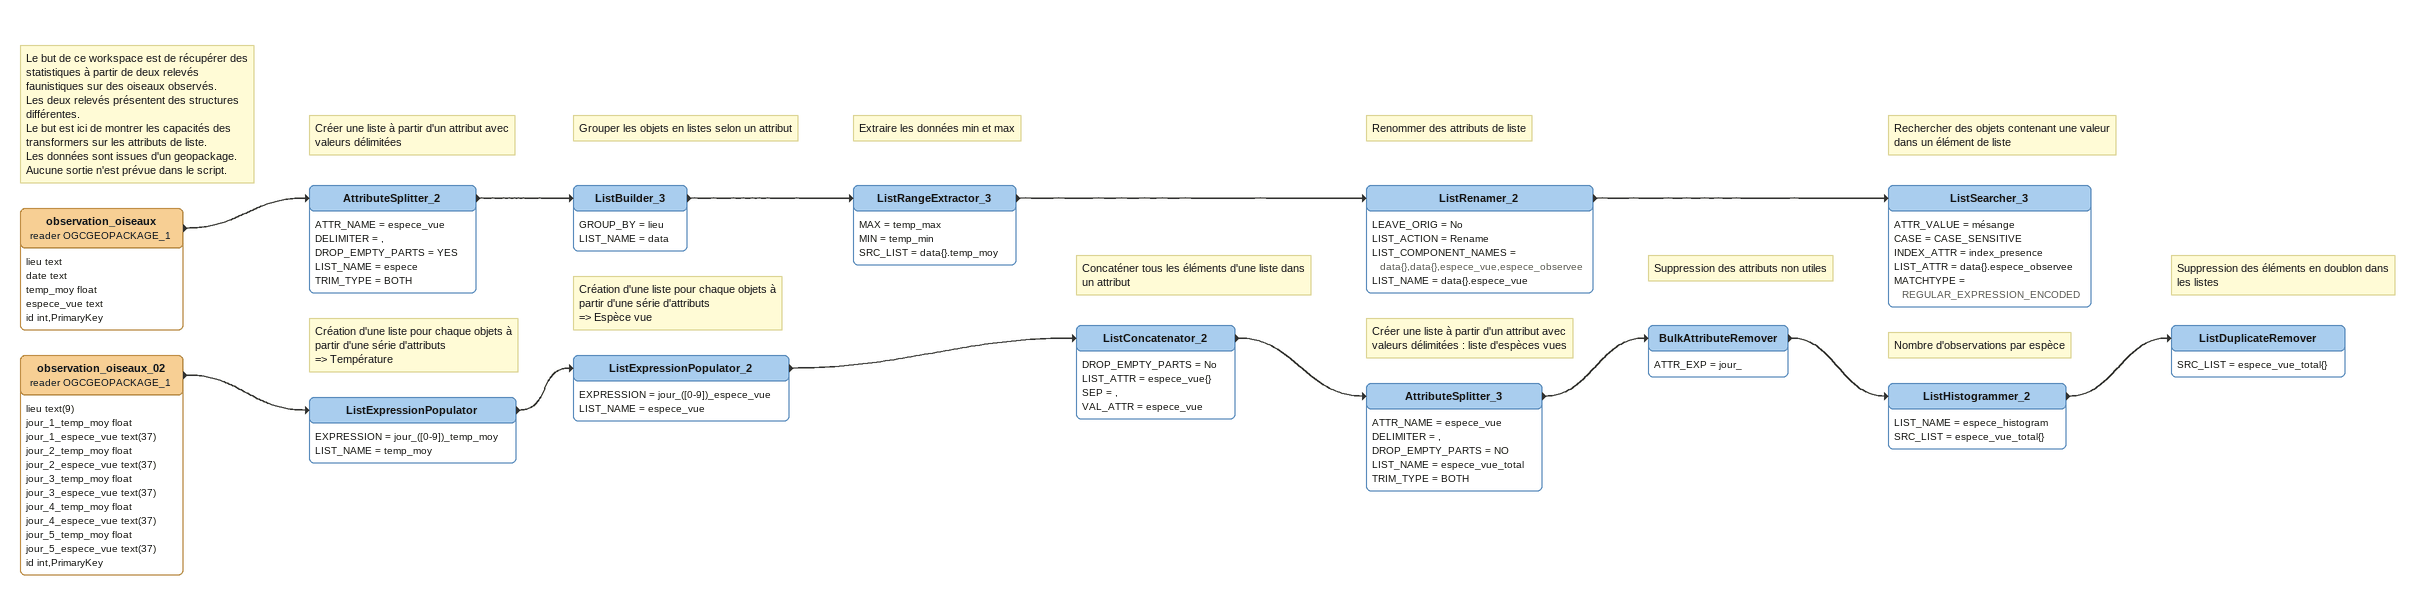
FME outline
Note: Le but de ce workspace est de récupérer des statistiques à partir de deux relevés faunistiques sur des oiseaux observés. / Les deux relevés présentent des structures différentes. / Le but est ici de montrer les capacités des transformers sur les attributs de liste. / Les données sont issues d'un geopackage. / Aucune sortie n'est prévue dans le script.
observation_oiseaux (reader OGCGEOPACKAGE_1)
    attributes: lieu text, date text, temp_moy float, espece_vue text, id int,PrimaryKey
    -> AttributeSplitter_2
Note: Créer une liste à partir d'un attribut avec valeurs délimitées
AttributeSplitter_2
    ATTR_NAME = espece_vue
    DELIMITER = ,
    DROP_EMPTY_PARTS = YES
    LIST_NAME = espece
    TRIM_TYPE = BOTH
    -> ListBuilder_3
Note: Grouper les objets en listes selon un attribut
ListBuilder_3
    GROUP_BY = lieu
    LIST_NAME = data
    -> ListRangeExtractor_3
Note: Extraire les données min et max
ListRangeExtractor_3
    MAX = temp_max
    MIN = temp_min
    SRC_LIST = data{}.temp_moy
    -> ListRenamer_2
Note: Renommer des attributs de liste
ListRenamer_2
    LEAVE_ORIG = No
    LIST_ACTION = Rename
    LIST_COMPONENT_NAMES = data{},data{},espece_vue,espece_observee
    LIST_NAME = data{}.espece_vue
    -> ListSearcher_3
Note: Rechercher des objets contenant une valeur dans un élément de liste
ListSearcher_3
    ATTR_VALUE = mésange
    CASE = CASE_SENSITIVE
    INDEX_ATTR = index_presence
    LIST_ATTR = data{}.espece_observee
    MATCHTYPE = REGULAR_EXPRESSION_ENCODED
observation_oiseaux_02 (reader OGCGEOPACKAGE_1)
    attributes: lieu text(9), jour_1_temp_moy float, jour_1_espece_vue text(37), jour_2_temp_moy float, jour_2_espece_vue text(37), jour_3_temp_moy float, jour_3_espece_vue text(37), jour_4_temp_moy float, jour_4_espece_vue text(37), jour_5_temp_moy float, jour_5_espece_vue text(37), id int,PrimaryKey
    -> ListExpressionPopulator
Note: Création d'une liste pour chaque objets à partir d'une série d'attributs / => Température
ListExpressionPopulator
    EXPRESSION = jour_([0-9])_temp_moy
    LIST_NAME = temp_moy
    -> ListExpressionPopulator_2
Note: Création d'une liste pour chaque objets à partir d'une série d'attributs / => Espèce vue
ListExpressionPopulator_2
    EXPRESSION = jour_([0-9])_espece_vue
    LIST_NAME = espece_vue
    -> ListConcatenator_2
Note: Concaténer tous les éléments d'une liste dans un attribut
ListConcatenator_2
    DROP_EMPTY_PARTS = No
    LIST_ATTR = espece_vue{}
    SEP = ,
    VAL_ATTR = espece_vue
    -> AttributeSplitter_3
Note: Créer une liste à partir d'un attribut avec valeurs délimitées : liste d'espèces vues
AttributeSplitter_3
    ATTR_NAME = espece_vue
    DELIMITER = ,
    DROP_EMPTY_PARTS = NO
    LIST_NAME = espece_vue_total
    TRIM_TYPE = BOTH
    -> BulkAttributeRemover
Note: Suppression des attributs non utiles
BulkAttributeRemover
    ATTR_EXP = jour_
    -> ListHistogrammer_2
Note: Nombre d'observations par espèce
ListHistogrammer_2
    LIST_NAME = espece_histogram
    SRC_LIST = espece_vue_total{}
    -> ListDuplicateRemover
Note: Suppression des éléments en doublon dans les listes
ListDuplicateRemover
    SRC_LIST = espece_vue_total{}
